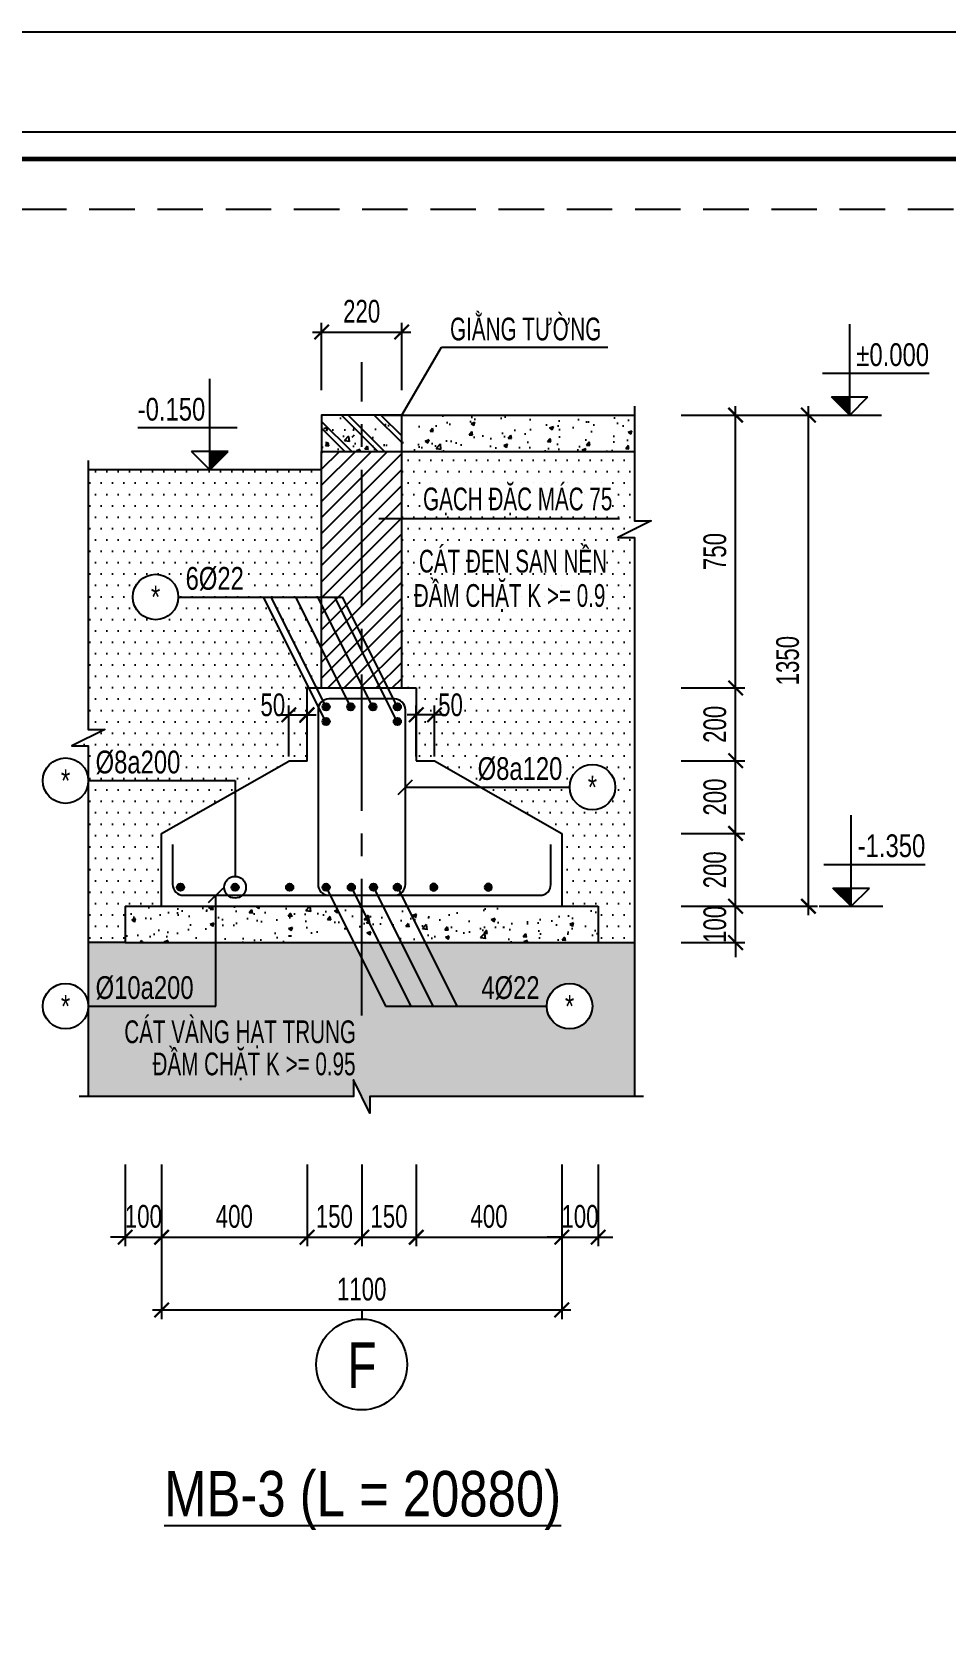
# Model space of a CAD drawing. Header units: millimetres. Extents: x 0 to 2110312, y -101172 to 3.
# Drawn here: x 1990463 to 1992976, y -31333 to -26940 of the extents above; entities that cross this region are included whole.
import ezdxf
from ezdxf.enums import TextEntityAlignment as Align

# ---------------------------------------------------------------- set-up
doc = ezdxf.new("R2010")
doc.units = ezdxf.units.MM
doc.header["$LTSCALE"] = 1000
doc.header["$MEASUREMENT"] = 0
doc.header["$PDMODE"] = 3
doc.linetypes.add('CENTER2', pattern=[1.125, 0.75, -0.125, 0.125, -0.125])
doc.linetypes.add('HIDDEN', pattern=[0.375, 0.25, -0.125])
doc.layers.get('0').update_dxf_attribs({"linetype": 'CONTINUOUS'})
doc.layers.get('Defpoints').update_dxf_attribs({"linetype": 'CONTINUOUS'})
for name, color, linetype in [('CDC-KHUNGTEN', 7, 'CONTINUOUS'), ('CDC.01.AXIS', 160, 'CENTER2'), ('CDC.02.DIM', 1, 'CONTINUOUS'), ('CDC.03.BORDER', 3, 'CONTINUOUS'), ('CDC.04.HIDDEN', 8, 'HIDDEN'), ('CDC.05.STEEL', 4, 'CONTINUOUS'), ('CDC.06.TEXT', 2, 'CONTINUOUS'), ('CDC.10.HATCH', 163, 'CONTINUOUS'), ('CDC.11.NOTE', 1, 'CONTINUOUS'), ('CDC.14.STEELNUM', 9, 'CONTINUOUS'), ('KCS_CHI', 1, 'CONTINUOUS'), ('KCS_STEEL', 4, 'CONTINUOUS')]:
    doc.layers.add(name, color=color, linetype=linetype)
doc.layers.add('Hatch1', color=250, linetype='CONTINUOUS', lineweight=5)
doc.styles.add('KCS_BIGTEXT', font='arial.ttf', dxfattribs={"width": 0.75, "height": 125})
doc.styles.add('KCS_SMTEXT', font='arial.ttf', dxfattribs={"width": 0.7})
doc.dimstyles.new('KCS_DIM25', dxfattribs={"dimtxt": 62.5, "dimasz": 40, "dimexe": 25, "dimexo": 0, "dimgap": 25, "dimtad": 1, "dimdec": 0, "dimzin": 13, "dimdsep": 46, "dimtxsty": 'KCS_SMTEXT', "dimblk": 'ARCHTICK', "dimcen": 0, "dimdle": 25, "dimclrd": 1, "dimclre": 1, "dimclrt": 2, "dimadec": 0, "dimazin": 0, "dimtfac": 1, "dimtdec": 0, "dimtix": 1, "dimtmove": 2, "dimatfit": 3, "dimfxl": 1, "dimtolj": 1, "dimtzin": 13, "dimarcsym": 0})

# ---------------------------------------------------------------- blocks, each defined once
blk = doc.blocks.new('_ARCHTICK')
at = {"color": 0, "linetype": 'ByBlock', "const_width": 0.15}
blk.add_lwpolyline([(-0.5, -0.5), (0.5, 0.5)], dxfattribs=at)
blk = doc.blocks.new('*D239')
at = {"layer": 'CDC.02.DIM', "color": 1, "lineweight": -2, "transparency": 16777216}
for p, q in [((1990719.4, -30052.9), (1990719.4, -30277.9)), ((1990819.4, -30052.9), (1990819.4, -30277.9)), ((1990719.4, -30252.9), (1990679.4, -30252.9)), ((1990719.4, -30252.9), (1990819.4, -30252.9)), ((1990819.4, -30252.9), (1990859.4, -30252.9))]:
    blk.add_line(p, q, dxfattribs=at)
at = {"layer": 'Defpoints', "color": 0, "transparency": 16777216}
for p in [(1990719.4, -30052.9), (1990819.4, -30052.9), (1990819.4, -30252.9)]:
    blk.add_point(p, dxfattribs=at)
at = {"layer": 'CDC.02.DIM', "color": 1, "lineweight": -2, "transparency": 16777216, "xscale": 40, "yscale": 40, "zscale": 40}
blk.add_blockref('_ARCHTICK', (1990719.4, -30252.9), dxfattribs=at)
at = {"layer": 'CDC.02.DIM', "color": 1, "lineweight": -2, "transparency": 16777216, "xscale": 40, "yscale": 40, "zscale": 40, "rotation": 180}
blk.add_blockref('_ARCHTICK', (1990819.4, -30252.9), dxfattribs=at)
at = {"layer": 'CDC.02.DIM', "color": 2, "transparency": 16777216, "insert": (1990769.4, -30196), "char_height": 62.5, "attachment_point": 5, "style": 'KCS_SMTEXT'}
blk.add_mtext('\\A1;100', dxfattribs=at)
blk = doc.blocks.new('*D240')
at = {"layer": 'CDC.02.DIM', "color": 1, "lineweight": -2, "transparency": 16777216}
for p, q in [((1990819.4, -30052.9), (1990819.4, -30277.9)), ((1991219.2, -30052.9), (1991219.2, -30277.9)), ((1990794.4, -30252.9), (1991244.2, -30252.9))]:
    blk.add_line(p, q, dxfattribs=at)
at = {"layer": 'Defpoints', "color": 0, "transparency": 16777216}
for p in [(1990819.4, -30052.9), (1991219.2, -30052.9), (1991219.2, -30252.9)]:
    blk.add_point(p, dxfattribs=at)
at = {"layer": 'CDC.02.DIM', "color": 1, "lineweight": -2, "transparency": 16777216, "xscale": 40, "yscale": 40, "zscale": 40, "rotation": 180}
blk.add_blockref('_ARCHTICK', (1990819.4, -30252.9), dxfattribs=at)
at = {"layer": 'CDC.02.DIM', "color": 1, "lineweight": -2, "transparency": 16777216, "xscale": 40, "yscale": 40, "zscale": 40}
blk.add_blockref('_ARCHTICK', (1991219.2, -30252.9), dxfattribs=at)
at = {"layer": 'CDC.02.DIM', "color": 2, "transparency": 16777216, "insert": (1991019.3, -30196), "char_height": 62.5, "attachment_point": 5, "style": 'KCS_SMTEXT'}
blk.add_mtext('\\A1;400', dxfattribs=at)
blk = doc.blocks.new('*D241')
at = {"layer": 'CDC.02.DIM', "color": 1, "lineweight": -2, "transparency": 16777216}
for p, q in [((1991369.4, -30052.9), (1991369.4, -30277.9)), ((1991519.4, -30052.9), (1991519.4, -30277.9)), ((1991344.4, -30252.9), (1991544.4, -30252.9))]:
    blk.add_line(p, q, dxfattribs=at)
at = {"layer": 'Defpoints', "color": 0, "transparency": 16777216}
for p in [(1991369.4, -30052.9), (1991519.4, -30052.9), (1991519.4, -30252.9)]:
    blk.add_point(p, dxfattribs=at)
at = {"layer": 'CDC.02.DIM', "color": 1, "lineweight": -2, "transparency": 16777216, "xscale": 40, "yscale": 40, "zscale": 40, "rotation": 180}
blk.add_blockref('_ARCHTICK', (1991369.4, -30252.9), dxfattribs=at)
at = {"layer": 'CDC.02.DIM', "color": 1, "lineweight": -2, "transparency": 16777216, "xscale": 40, "yscale": 40, "zscale": 40}
blk.add_blockref('_ARCHTICK', (1991519.4, -30252.9), dxfattribs=at)
at = {"layer": 'CDC.02.DIM', "color": 2, "transparency": 16777216, "insert": (1991444.4, -30196), "char_height": 62.5, "attachment_point": 5, "style": 'KCS_SMTEXT'}
blk.add_mtext('\\A1;150', dxfattribs=at)
blk = doc.blocks.new('*D242')
at = {"layer": 'CDC.02.DIM', "color": 1, "lineweight": -2, "transparency": 16777216}
for p, q in [((1991519.4, -30052.9), (1991519.4, -30277.9)), ((1991919.4, -30052.9), (1991919.4, -30277.9)), ((1991494.4, -30252.9), (1991944.4, -30252.9))]:
    blk.add_line(p, q, dxfattribs=at)
at = {"layer": 'Defpoints', "color": 0, "transparency": 16777216}
for p in [(1991519.4, -30052.9), (1991919.4, -30052.9), (1991919.4, -30252.9)]:
    blk.add_point(p, dxfattribs=at)
at = {"layer": 'CDC.02.DIM', "color": 1, "lineweight": -2, "transparency": 16777216, "xscale": 40, "yscale": 40, "zscale": 40, "rotation": 180}
blk.add_blockref('_ARCHTICK', (1991519.4, -30252.9), dxfattribs=at)
at = {"layer": 'CDC.02.DIM', "color": 1, "lineweight": -2, "transparency": 16777216, "xscale": 40, "yscale": 40, "zscale": 40}
blk.add_blockref('_ARCHTICK', (1991919.4, -30252.9), dxfattribs=at)
at = {"layer": 'CDC.02.DIM', "color": 2, "transparency": 16777216, "insert": (1991719.4, -30196), "char_height": 62.5, "attachment_point": 5, "style": 'KCS_SMTEXT'}
blk.add_mtext('\\A1;400', dxfattribs=at)
blk = doc.blocks.new('*D243')
at = {"layer": 'CDC.02.DIM', "color": 1, "lineweight": -2, "transparency": 16777216}
for p, q in [((1991919.4, -30052.9), (1991919.4, -30277.9)), ((1992019.4, -30052.9), (1992019.4, -30277.9)), ((1991919.4, -30252.9), (1991879.4, -30252.9)), ((1991919.4, -30252.9), (1992019.4, -30252.9)), ((1992019.4, -30252.9), (1992059.4, -30252.9))]:
    blk.add_line(p, q, dxfattribs=at)
at = {"layer": 'Defpoints', "color": 0, "transparency": 16777216}
for p in [(1991919.4, -30052.9), (1992019.4, -30052.9), (1992019.4, -30252.9)]:
    blk.add_point(p, dxfattribs=at)
at = {"layer": 'CDC.02.DIM', "color": 1, "lineweight": -2, "transparency": 16777216, "xscale": 40, "yscale": 40, "zscale": 40}
blk.add_blockref('_ARCHTICK', (1991919.4, -30252.9), dxfattribs=at)
at = {"layer": 'CDC.02.DIM', "color": 1, "lineweight": -2, "transparency": 16777216, "xscale": 40, "yscale": 40, "zscale": 40, "rotation": 180}
blk.add_blockref('_ARCHTICK', (1992019.4, -30252.9), dxfattribs=at)
at = {"layer": 'CDC.02.DIM', "color": 2, "transparency": 16777216, "insert": (1991969.4, -30196), "char_height": 62.5, "attachment_point": 5, "style": 'KCS_SMTEXT'}
blk.add_mtext('\\A1;100', dxfattribs=at)
blk = doc.blocks.new('*D244')
at = {"layer": 'CDC.02.DIM', "color": 1, "lineweight": -2, "transparency": 16777216}
for p, q in [((1990819.4, -30052.9), (1990819.4, -30477.9)), ((1991919.4, -30052.9), (1991919.4, -30477.9)), ((1990794.4, -30452.9), (1991944.4, -30452.9))]:
    blk.add_line(p, q, dxfattribs=at)
at = {"layer": 'Defpoints', "color": 0, "transparency": 16777216}
for p in [(1990819.4, -30052.9), (1991919.4, -30052.9), (1991919.4, -30452.9)]:
    blk.add_point(p, dxfattribs=at)
at = {"layer": 'CDC.02.DIM', "color": 1, "lineweight": -2, "transparency": 16777216, "xscale": 40, "yscale": 40, "zscale": 40, "rotation": 180}
blk.add_blockref('_ARCHTICK', (1990819.4, -30452.9), dxfattribs=at)
at = {"layer": 'CDC.02.DIM', "color": 1, "lineweight": -2, "transparency": 16777216, "xscale": 40, "yscale": 40, "zscale": 40}
blk.add_blockref('_ARCHTICK', (1991919.4, -30452.9), dxfattribs=at)
at = {"layer": 'CDC.02.DIM', "color": 2, "transparency": 16777216, "insert": (1991369.4, -30396), "char_height": 62.5, "attachment_point": 5, "style": 'KCS_SMTEXT'}
blk.add_mtext('\\A1;1100', dxfattribs=at)
blk = doc.blocks.new('*D245')
at = {"layer": 'CDC.02.DIM', "color": 1, "lineweight": -2, "transparency": 16777216}
for p, q in [((1992397.3, -29342.9), (1992397.3, -29302.9)), ((1992247.3, -29342.9), (1992422.3, -29342.9)), ((1992397.3, -29442.9), (1992397.3, -29342.9)), ((1992247.3, -29442.9), (1992422.3, -29442.9)), ((1992397.3, -29442.9), (1992397.3, -29482.9))]:
    blk.add_line(p, q, dxfattribs=at)
at = {"layer": 'Defpoints', "color": 0, "transparency": 16777216}
for p in [(1992247.3, -29342.9), (1992397.3, -29342.9), (1992247.3, -29442.9)]:
    blk.add_point(p, dxfattribs=at)
at = {"layer": 'CDC.02.DIM', "color": 1, "lineweight": -2, "transparency": 16777216, "xscale": 40, "yscale": 40, "zscale": 40}
for p, rotation in [((1992397.3, -29342.9), 270), ((1992397.3, -29442.9), 90)]:
    blk.add_blockref('_ARCHTICK', p, dxfattribs=dict(at, rotation=rotation))
at = {"layer": 'CDC.02.DIM', "color": 2, "transparency": 16777216, "insert": (1992340.4, -29392.9), "char_height": 62.5, "attachment_point": 5, "rotation": 90, "style": 'KCS_SMTEXT'}
blk.add_mtext('\\A1;100', dxfattribs=at)
blk = doc.blocks.new('*D246')
at = {"layer": 'CDC.02.DIM', "color": 1, "lineweight": -2, "transparency": 16777216}
for p, q in [((1992397.3, -29367.9), (1992397.3, -29117.9)), ((1992247.3, -29142.9), (1992422.3, -29142.9)), ((1992247.3, -29342.9), (1992422.3, -29342.9))]:
    blk.add_line(p, q, dxfattribs=at)
at = {"layer": 'Defpoints', "color": 0, "transparency": 16777216}
for p in [(1992247.3, -29142.9), (1992397.3, -29142.9), (1992247.3, -29342.9)]:
    blk.add_point(p, dxfattribs=at)
at = {"layer": 'CDC.02.DIM', "color": 1, "lineweight": -2, "transparency": 16777216, "xscale": 40, "yscale": 40, "zscale": 40}
for p, rotation in [((1992397.3, -29142.9), 90), ((1992397.3, -29342.9), 270)]:
    blk.add_blockref('_ARCHTICK', p, dxfattribs=dict(at, rotation=rotation))
at = {"layer": 'CDC.02.DIM', "color": 2, "transparency": 16777216, "insert": (1992340.4, -29242.9), "char_height": 62.5, "attachment_point": 5, "rotation": 90, "style": 'KCS_SMTEXT'}
blk.add_mtext('\\A1;200', dxfattribs=at)
blk = doc.blocks.new('*D247')
at = {"layer": 'CDC.02.DIM', "color": 1, "lineweight": -2, "transparency": 16777216}
for p, q in [((1992247.3, -28942.9), (1992422.3, -28942.9)), ((1992397.3, -29167.9), (1992397.3, -28917.9)), ((1992247.3, -29142.9), (1992422.3, -29142.9))]:
    blk.add_line(p, q, dxfattribs=at)
at = {"layer": 'Defpoints', "color": 0, "transparency": 16777216}
for p in [(1992247.3, -28942.9), (1992397.3, -28942.9), (1992247.3, -29142.9)]:
    blk.add_point(p, dxfattribs=at)
at = {"layer": 'CDC.02.DIM', "color": 1, "lineweight": -2, "transparency": 16777216, "xscale": 40, "yscale": 40, "zscale": 40}
for p, rotation in [((1992397.3, -28942.9), 90), ((1992397.3, -29142.9), 270)]:
    blk.add_blockref('_ARCHTICK', p, dxfattribs=dict(at, rotation=rotation))
at = {"layer": 'CDC.02.DIM', "color": 2, "transparency": 16777216, "insert": (1992340.4, -29042.9), "char_height": 62.5, "attachment_point": 5, "rotation": 90, "style": 'KCS_SMTEXT'}
blk.add_mtext('\\A1;200', dxfattribs=at)
blk = doc.blocks.new('*D248')
at = {"layer": 'CDC.02.DIM', "color": 1, "lineweight": -2, "transparency": 16777216}
for p, q in [((1992397.3, -28967.9), (1992397.3, -28717.9)), ((1992247.3, -28742.9), (1992422.3, -28742.9)), ((1992247.3, -28942.9), (1992422.3, -28942.9))]:
    blk.add_line(p, q, dxfattribs=at)
at = {"layer": 'Defpoints', "color": 0, "transparency": 16777216}
for p in [(1992247.3, -28742.9), (1992397.3, -28742.9), (1992247.3, -28942.9)]:
    blk.add_point(p, dxfattribs=at)
at = {"layer": 'CDC.02.DIM', "color": 1, "lineweight": -2, "transparency": 16777216, "xscale": 40, "yscale": 40, "zscale": 40}
for p, rotation in [((1992397.3, -28742.9), 90), ((1992397.3, -28942.9), 270)]:
    blk.add_blockref('_ARCHTICK', p, dxfattribs=dict(at, rotation=rotation))
at = {"layer": 'CDC.02.DIM', "color": 2, "transparency": 16777216, "insert": (1992340.4, -28842.9), "char_height": 62.5, "attachment_point": 5, "rotation": 90, "style": 'KCS_SMTEXT'}
blk.add_mtext('\\A1;200', dxfattribs=at)
blk = doc.blocks.new('*D249')
at = {"layer": 'CDC.02.DIM', "color": 1, "lineweight": -2, "transparency": 16777216}
for p, q in [((1992597.3, -29367.9), (1992597.3, -27967.9)), ((1992247.3, -27992.9), (1992622.3, -27992.9)), ((1992247.3, -29342.9), (1992622.3, -29342.9))]:
    blk.add_line(p, q, dxfattribs=at)
at = {"layer": 'Defpoints', "color": 0, "transparency": 16777216}
for p in [(1992247.3, -27992.9), (1992597.3, -27992.9), (1992247.3, -29342.9)]:
    blk.add_point(p, dxfattribs=at)
at = {"layer": 'CDC.02.DIM', "color": 1, "lineweight": -2, "transparency": 16777216, "xscale": 40, "yscale": 40, "zscale": 40}
for p, rotation in [((1992597.3, -27992.9), 90), ((1992597.3, -29342.9), 270)]:
    blk.add_blockref('_ARCHTICK', p, dxfattribs=dict(at, rotation=rotation))
at = {"layer": 'CDC.02.DIM', "color": 2, "transparency": 16777216, "insert": (1992540.4, -28667.9), "char_height": 62.5, "attachment_point": 5, "rotation": 90, "style": 'KCS_SMTEXT'}
blk.add_mtext('\\A1;1350', dxfattribs=at)
blk = doc.blocks.new('COS_CD')
at = {"layer": 'CDC.10.HATCH'}
blk.add_hatch(color=256, dxfattribs=at).paths.add_polyline_path([(37.5, 50), (87.5, 0), (87.5, 50)])
at = {"layer": 'CDC.02.DIM'}
for p, q in [((37.5, 50), (137.5, 50)), ((87.5, 0), (37.5, 50)), ((87.5, 0), (87.5, 50)), ((87.5, 0), (137.5, 50)), ((0, 0), (175, 0))]:
    blk.add_line(p, q, dxfattribs=at)
blk = doc.blocks.new('KCS_SNODE')
at = {"layer": 'CDC.05.STEEL'}
blk.add_hatch(color=6, dxfattribs=at).paths.add_polyline_path([(10, 0, 1), (-10, 0, 1)])
at = {"layer": 'CDC.05.STEEL', "color": 6}
blk.add_circle((0, 0), 10, dxfattribs=at)
blk = doc.blocks.new('*D250')
at = {"layer": 'CDC.02.DIM', "color": 1, "lineweight": -2, "transparency": 16777216}
for p, q in [((1991144.2, -28816.6), (1991244.2, -28816.6)), ((1991169.2, -28931.6), (1991169.2, -28791.6)), ((1991219.2, -28931.6), (1991219.2, -28791.6))]:
    blk.add_line(p, q, dxfattribs=at)
at = {"layer": 'Defpoints', "color": 0, "transparency": 16777216}
for p in [(1991219.2, -28816.6), (1991169.2, -28931.6), (1991219.2, -28931.6)]:
    blk.add_point(p, dxfattribs=at)
at = {"layer": 'CDC.02.DIM', "color": 1, "lineweight": -2, "transparency": 16777216, "xscale": 40, "yscale": 40, "zscale": 40, "rotation": 180}
blk.add_blockref('_ARCHTICK', (1991169.2, -28816.6), dxfattribs=at)
at = {"layer": 'CDC.02.DIM', "color": 1, "lineweight": -2, "transparency": 16777216, "xscale": 40, "yscale": 40, "zscale": 40}
blk.add_blockref('_ARCHTICK', (1991219.2, -28816.6), dxfattribs=at)
at = {"layer": 'CDC.02.DIM', "color": 2, "transparency": 16777216, "insert": (1991125.1, -28789.7), "char_height": 62.5, "attachment_point": 5, "style": 'KCS_SMTEXT'}
blk.add_mtext('\\A1;50', dxfattribs=at)
blk = doc.blocks.new('*D251')
at = {"layer": 'CDC.02.DIM', "color": 1, "lineweight": -2, "transparency": 16777216}
for p, q in [((1992397.3, -28767.9), (1992397.3, -27967.9)), ((1992247.3, -27992.9), (1992422.3, -27992.9)), ((1992247.3, -28742.9), (1992422.3, -28742.9))]:
    blk.add_line(p, q, dxfattribs=at)
at = {"layer": 'Defpoints', "color": 0, "transparency": 16777216}
for p in [(1992247.3, -27992.9), (1992397.3, -27992.9), (1992247.3, -28742.9)]:
    blk.add_point(p, dxfattribs=at)
at = {"layer": 'CDC.02.DIM', "color": 1, "lineweight": -2, "transparency": 16777216, "xscale": 40, "yscale": 40, "zscale": 40}
for p, rotation in [((1992397.3, -27992.9), 90), ((1992397.3, -28742.9), 270)]:
    blk.add_blockref('_ARCHTICK', p, dxfattribs=dict(at, rotation=rotation))
at = {"layer": 'CDC.02.DIM', "color": 2, "transparency": 16777216, "insert": (1992340.4, -28367.9), "char_height": 62.5, "attachment_point": 5, "rotation": 90, "style": 'KCS_SMTEXT'}
blk.add_mtext('\\A1;750', dxfattribs=at)
blk = doc.blocks.new('*D252')
at = {"layer": 'CDC.02.DIM', "color": 1, "lineweight": -2, "transparency": 16777216}
for p, q in [((1991234.4, -27764.6), (1991504.4, -27764.6)), ((1991259.4, -27924.2), (1991259.4, -27739.6)), ((1991479.4, -27924.2), (1991479.4, -27739.6))]:
    blk.add_line(p, q, dxfattribs=at)
at = {"layer": 'Defpoints', "color": 0, "transparency": 16777216}
for p in [(1991479.4, -27764.6), (1991259.4, -27924.2), (1991479.4, -27924.2)]:
    blk.add_point(p, dxfattribs=at)
at = {"layer": 'CDC.02.DIM', "color": 1, "lineweight": -2, "transparency": 16777216, "xscale": 40, "yscale": 40, "zscale": 40, "rotation": 180}
blk.add_blockref('_ARCHTICK', (1991259.4, -27764.6), dxfattribs=at)
at = {"layer": 'CDC.02.DIM', "color": 1, "lineweight": -2, "transparency": 16777216, "xscale": 40, "yscale": 40, "zscale": 40}
blk.add_blockref('_ARCHTICK', (1991479.4, -27764.6), dxfattribs=at)
at = {"layer": 'CDC.02.DIM', "color": 2, "transparency": 16777216, "insert": (1991369.4, -27707.7), "char_height": 62.5, "attachment_point": 5, "style": 'KCS_SMTEXT'}
blk.add_mtext('\\A1;220', dxfattribs=at)
blk = doc.blocks.new('*D253')
at = {"layer": 'CDC.02.DIM', "color": 1, "lineweight": -2, "transparency": 16777216}
for p, q in [((1991219.2, -30052.9), (1991219.2, -30277.9)), ((1991369.4, -30052.9), (1991369.4, -30277.9)), ((1991194.2, -30252.9), (1991394.4, -30252.9))]:
    blk.add_line(p, q, dxfattribs=at)
at = {"layer": 'Defpoints', "color": 0, "transparency": 16777216}
for p in [(1991219.2, -30052.9), (1991369.4, -30052.9), (1991369.4, -30252.9)]:
    blk.add_point(p, dxfattribs=at)
at = {"layer": 'CDC.02.DIM', "color": 1, "lineweight": -2, "transparency": 16777216, "xscale": 40, "yscale": 40, "zscale": 40, "rotation": 180}
blk.add_blockref('_ARCHTICK', (1991219.2, -30252.9), dxfattribs=at)
at = {"layer": 'CDC.02.DIM', "color": 1, "lineweight": -2, "transparency": 16777216, "xscale": 40, "yscale": 40, "zscale": 40}
blk.add_blockref('_ARCHTICK', (1991369.4, -30252.9), dxfattribs=at)
at = {"layer": 'CDC.02.DIM', "color": 2, "transparency": 16777216, "insert": (1991294.3, -30196), "char_height": 62.5, "attachment_point": 5, "style": 'KCS_SMTEXT'}
blk.add_mtext('\\A1;150', dxfattribs=at)
blk = doc.blocks.new('*D254')
at = {"layer": 'CDC.02.DIM', "color": 1, "lineweight": -2, "transparency": 16777216}
for p, q in [((1991594.5, -28816.6), (1991494.5, -28816.6)), ((1991519.5, -28931.6), (1991519.5, -28791.6)), ((1991569.5, -28931.6), (1991569.5, -28791.6))]:
    blk.add_line(p, q, dxfattribs=at)
at = {"layer": 'Defpoints', "color": 0, "transparency": 16777216}
for p in [(1991519.5, -28816.6), (1991519.5, -28931.6), (1991569.5, -28931.6)]:
    blk.add_point(p, dxfattribs=at)
at = {"layer": 'CDC.02.DIM', "color": 1, "lineweight": -2, "transparency": 16777216, "xscale": 40, "yscale": 40, "zscale": 40, "rotation": 180}
blk.add_blockref('_ARCHTICK', (1991519.5, -28816.6), dxfattribs=at)
at = {"layer": 'CDC.02.DIM', "color": 1, "lineweight": -2, "transparency": 16777216, "xscale": 40, "yscale": 40, "zscale": 40}
blk.add_blockref('_ARCHTICK', (1991569.5, -28816.6), dxfattribs=at)
at = {"layer": 'CDC.02.DIM', "color": 2, "transparency": 16777216, "insert": (1991613.6, -28789.7), "char_height": 62.5, "attachment_point": 5, "style": 'KCS_SMTEXT'}
blk.add_mtext('\\A1;50', dxfattribs=at)
blk = doc.blocks.new('Khung tên chuẩn')
at = {"layer": 'CDC-KHUNGTEN', "color": 8}
blk.add_lwpolyline([(30850, -246609), (38754, -246609), (38754, -189409), (-41246, -189409), (-41246, -246609), (30850, -246609)], dxfattribs=at)
at = {"layer": 'CDC-KHUNGTEN', "color": 255, "lineweight": 60}
blk.add_lwpolyline([(30654, -246309), (30654, -189709), (-40946, -189709), (-40946, -246309), (30654, -246309)], close=True, dxfattribs=at)
at = {"layer": 'Defpoints', "color": 1, "ltscale": 0.2}
blk.add_lwpolyline([(-44246, -247709), (-44246, -188309), (39854, -188309), (39854, -247709), (-44246, -247709)], close=True, dxfattribs=at)

msp = doc.modelspace()

# ---------------------------------------------------------------- hatches: boundary and pattern name
at = {"layer": 'CDC.10.HATCH'}
h = msp.add_hatch(dxfattribs=at)
h.set_pattern_fill('CHAU-02', color=256, scale=15, style=0, pattern_type=2)
h.set_pattern_definition([(50, (-16402.84, -21381.65), (107.5890274, -9.4128202), [11.25, -123.75]), (355, (-16402.84, -21381.65), (-20.8127, 112.82882), [9, -99]), (100.4514, (-16393.87, -21382.44), (86.776407, 103.4159313), [9.5610285, -105.171317]), (46.1842, (-16402.84, -21351.65), (160.086157, -24.827852), [16.875, -185.625]), (96.6356, (-16389.5, -21353.72), (140.199406, 146.117681), [14.341543, -157.75695]), (351.1842, (-16402.84, -21351.65), (140.199292, 146.11779), [13.5, -148.5]), (21, (-16387.84, -21359.15), (89.536058, -60.3928336), [11.25, -123.75]), (226, (-16387.84, -21359.15), (100.7823184, -54.8309714), [9, -99]), (71.4514, (-16380.38, -21364.19), (126.0333943, 48.3795745), [9.5610285, -105.171317]), (67.5, (-16402.838, -21381.654), (-23.3874275, 44.1561693), [0, -97.8, 0, -100.5, 0, -99.375]), (4.5, (-16402.84, -21381.654), (42.5026386, 57.0154783), [0, -57.3, 0, -95.55, 0, -37.875]), (327.5, (-16436.288, -21381.654), (80.0733654, -3.3832308), [0, -37.5, 0, -117, 0, -155.25]), (317.5, (-16451.29, -21381.654), (87.4779254, 15.0157473), [0, -48.75, 0, -77.7, 0, -110.25]), (315, (-16402.84, -21381.654), (45.0780573, 45.0780573), []), (315, (-16402.84, -21363.28), (45.0780573, 45.0780573), [])])
h.paths.add_polyline_path([(1991479.4, -28092.9), (1991479.4, -27992.9), (1991429.4, -27992.9), (1991259.4, -27992.9), (1991259.4, -28092.9)])
h = msp.add_hatch(dxfattribs=at)
h.set_pattern_fill('AR-CONC', color=256, scale=15, style=0)
h.set_pattern_definition([(50, (1793674.61, 39339.56), (107.589027, -9.41282), [11.25, -123.75]), (355, (1793674.61, 39339.56), (-20.8127, 112.82882), [9, -99]), (100.4514, (1793683.58, 39338.78), (86.776407, 103.41593), [9.56103, -105.171317]), (46.1842, (1793674.61, 39369.56), (160.08616, -24.82785), [16.875, -185.625]), (96.6356, (1793687.95, 39367.5), (140.19941, 146.11768), [14.34154, -157.75695]), (351.1842, (1793674.61, 39369.56), (140.19929, 146.11779), [13.5, -148.5]), (21, (1793689.61, 39362.06), (89.536058, -60.392834), [11.25, -123.75]), (326, (1793689.61, 39362.06), (36.4973, 108.772507), [9, -99]), (71.4514, (1793697.07, 39357.03), (126.033394, 48.379575), [9.56103, -105.171317]), (37.5, (1793674.61, 39339.564), (1.823978, 49.934078), [0, -97.8, 0, -100.5, 0, -99.375]), (7.5, (1793674.61, 39339.564), (39.46043, 59.161757), [0, -57.3, 0, -95.55, 0, -37.875]), (327.5, (1793641.16, 39339.564), (80.0733654, -3.383231), [0, -37.5, 0, -117, 0, -155.25]), (317.5, (1793626.16, 39339.564), (87.477925, 15.015747), [0, -48.75, 0, -77.7, 0, -110.25])])
h.paths.add_polyline_path([(1991479.4, -27992.9), (1991479.4, -28092.9), (1992119.4, -28092.9), (1992119.4, -27992.9)])
h = msp.add_hatch(dxfattribs=at)
h.set_pattern_fill('DOTS', color=256, scale=500, style=0)
h.set_pattern_definition([(0, (-1596.618, -1617), (15.625, 31.25), [0, -31.25])])
h.paths.add_polyline_path([(1991099.6, -28492.9), (1990865.4, -28492.9, -1), (1990740.4, -28492.9, -1), (1990865.4, -28492.9), (1991259.4, -28492.9), (1991259.4, -28142.9), (1990618, -28142.9), (1990618, -28856.8), (1990663.6, -28856.8), (1990572.4, -28902.4), (1990618, -28902.4), (1990618, -28997.8), (1991021.4, -28997.8), (1991021.4, -29028.3), (1991169.2, -28944.5), (1991219.2, -28944.5), (1991219.2, -28742.9), (1991224.6, -28742.9)])
h.paths.add_polyline_path([(1991021.4, -29028.3), (1991021.4, -28997.8), (1990618, -28997.8), (1990618, -29442.9), (1990719.4, -29442.9), (1990719.4, -29342.9), (1990819.4, -29342.9), (1990819.4, -29142.9)])
h.paths.add_polyline_path([(1992119.4, -28329), (1992073.7, -28329), (1992165, -28283.3), (1992119.4, -28283.3), (1992119.4, -28092.9), (1991479.4, -28092.9), (1991479.4, -28742.9), (1991519.4, -28742.9), (1991519.4, -28943.5), (1991569.4, -28943.5), (1991696.2, -29015.7), (1991941.1, -29015.7, -1), (1992066.1, -29015.7, -1), (1991941.1, -29015.7), (1991696.2, -29015.7), (1991919.4, -29142.9), (1991919.4, -29342.9), (1992019.4, -29342.9), (1992019.4, -29442.9), (1992119.4, -29442.9)])
h.paths.add_polyline_path([(1991120.4, -28492.9), (1991099.6, -28492.9), (1991224.6, -28742.9), (1991245.4, -28742.9)], flags=16)
h.paths.add_polyline_path([(1991188.2, -28492.9), (1991120.4, -28492.9), (1991245.4, -28742.9), (1991259.4, -28742.9), (1991259.4, -28635.3)])
h.paths.add_polyline_path([(1991259.4, -28512.9), (1991249.3, -28492.9), (1991188.2, -28492.9), (1991259.4, -28635.3)], flags=17)
h.paths.add_polyline_path([(1991078.2, -28742.1), (1991172, -28742.1), (1991172, -28837.2), (1991078.2, -28837.2)], flags=24)
h.paths.add_polyline_path([(1990868.5, -28492.2), (1991062.4, -28492.2), (1991062.4, -28391.2), (1990868.5, -28391.2)], flags=24)
h.paths.add_polyline_path([(1990621.2, -28997.1), (1990887.9, -28997.1), (1990887.9, -28896.2), (1990621.2, -28896.2)], flags=24)
h.paths.add_polyline_path([(1991566.8, -28742.1), (1991660.5, -28742.1), (1991660.5, -28837.2), (1991566.8, -28837.2)], flags=24)
h.paths.add_polyline_path([(1991483.4, -28291.4), (1992081.4, -28291.4), (1992081.4, -28153.3), (1991483.4, -28153.3)], flags=24)
h.paths.add_polyline_path([(1991489.5, -28556.8), (1992062.3, -28556.8), (1992062.3, -28418.7), (1991489.5, -28418.7)], flags=24)
h.paths.add_polyline_path([(1991506.9, -28446.5), (1992063.7, -28446.5), (1992063.7, -28327.5), (1991506.9, -28327.5)], flags=24)
h.paths.add_polyline_path([(1991671.2, -29015.1), (1991937.9, -29015.1), (1991937.9, -28914.1), (1991671.2, -28914.1)], flags=25)
h = msp.add_hatch(dxfattribs=at)
h.set_pattern_fill('ANSI31', color=256, scale=250, style=0)
h.set_pattern_definition([(45, (-11224.665, -21381.654), (-22.0970869, 22.0970869), [])])
h.paths.add_polyline_path([(1991369.4, -28742.9), (1991479.4, -28742.9), (1991479.4, -28092.9), (1991369.4, -28092.9)])
h.paths.add_polyline_path([(1991259.4, -28742.9), (1991369.4, -28742.9), (1991369.4, -28092.9), (1991259.4, -28092.9)])
h = msp.add_hatch(dxfattribs=at)
h.set_pattern_fill('AR-CONC', color=256, scale=15, style=0)
h.set_pattern_definition([(50, (-12125.29, -21171.38), (107.5890274, -9.4128202), [11.25, -123.75]), (355, (-12125.29, -21171.38), (-20.8127, 112.82882), [9, -99]), (100.4514, (-12116.33, -21172.17), (86.776407, 103.4159313), [9.5610285, -105.171317]), (46.1842, (-12125.29, -21141.38), (160.086157, -24.827852), [16.875, -185.625]), (96.6356, (-12111.95, -21143.45), (140.199406, 146.117681), [14.341543, -157.75695]), (351.1842, (-12125.3, -21141.38), (140.199292, 146.11779), [13.5, -148.5]), (21, (-12110.29, -21148.88), (89.536058, -60.3928336), [11.25, -123.75]), (326, (-12110.29, -21148.88), (36.4973, 108.772507), [9, -99]), (71.4514, (-12102.83, -21153.91), (126.0333943, 48.3795745), [9.5610285, -105.171317]), (37.5, (-12125.292, -21171.38), (1.8239783, 49.9340781), [0, -97.8, 0, -100.5, 0, -99.375]), (7.5, (-12125.29, -21171.38), (39.4604306, 59.1617568), [0, -57.3, 0, -95.55, 0, -37.875]), (327.5, (-12158.742, -21171.38), (80.0733654, -3.3832308), [0, -37.5, 0, -117, 0, -155.25]), (317.5, (-12173.74, -21171.38), (87.4779254, 15.0157473), [0, -48.75, 0, -77.7, 0, -110.25])])
h.paths.add_polyline_path([(1990968.4, -29342.9), (1990719.4, -29342.9), (1990719.4, -29442.9), (1990968.4, -29442.9)])
h.paths.add_polyline_path([(1991297.4, -29342.9), (1990968.4, -29342.9), (1990968.4, -29442.9), (1991347.4, -29442.9)])
h.paths.add_polyline_path([(1991369.4, -29347.9), (1991366.9, -29342.9), (1991297.4, -29342.9), (1991347.4, -29442.9), (1991369.4, -29442.9)])
h.paths.add_polyline_path([(1991369.4, -29347.9), (1991369.4, -29442.9), (1991416.9, -29442.9)], flags=17)
h.paths.add_polyline_path([(1991427.8, -29342.9), (1991369.4, -29342.9), (1991369.4, -29347.9), (1991416.9, -29442.9), (1991477.8, -29442.9)])
h.paths.add_polyline_path([(1991493.4, -29342.9), (1991427.8, -29342.9), (1991477.8, -29442.9), (1991543.4, -29442.9)])
h.paths.add_polyline_path([(1992019.4, -29342.9), (1991493.4, -29342.9), (1991543.4, -29442.9), (1992019.4, -29442.9)])
h = msp.add_hatch(dxfattribs=at)
h.set_pattern_fill('AR-SAND', color=256, scale=15, style=0)
h.set_pattern_definition([(37.5, (-1596.618, -1617), (-0.94490037, 28.90235654), [0, -22.8, 0, -25.5, 0, -24.375]), (7.5, (-1596.618, -1617), (26.5466506, 42.332191), [0, -12.3, 0, -20.55, 0, -7.875]), (327.5, (-1615.068, -1617), (46.71212793, 0.0848858), [0, -7.5, 0, -27, 0, -35.25]), (317.5, (-1615.068, -1617), (45.0918991, 13.1651335), [0, -3.75, 0, -17.7, 0, -20.25])])
h.paths.add_polyline_path([(1990968.4, -29442.9), (1990719.4, -29442.9), (1990618, -29442.9), (1990618, -29617.9), (1990968.4, -29617.9)], flags=16)
h.paths.add_polyline_path([(1991347.4, -29442.9), (1990968.4, -29442.9), (1990968.4, -29617.9), (1990618, -29617.9), (1990618, -29866.3), (1991346.6, -29866.3), (1991346.6, -29820.7), (1991392.2, -29911.9), (1991392.2, -29866.3), (1992119.4, -29866.3), (1992119.4, -29442.9), (1992019.4, -29442.9), (1991543.4, -29442.9), (1991630.9, -29617.9), (1991878.4, -29617.9, -1), (1992003.4, -29617.9, -1), (1991878.4, -29617.9), (1991434.9, -29617.9)])
h.paths.add_polyline_path([(1991416.9, -29442.9), (1991369.4, -29442.9), (1991369.4, -29486.9), (1991434.9, -29617.9), (1991504.4, -29617.9)], flags=17)
h.paths.add_polyline_path([(1991477.8, -29442.9), (1991416.9, -29442.9), (1991504.4, -29617.9), (1991565.3, -29617.9)], flags=17)
h.paths.add_polyline_path([(1991543.4, -29442.9), (1991477.8, -29442.9), (1991565.3, -29617.9), (1991630.9, -29617.9)], flags=17)
h.paths.add_polyline_path([(1990621.2, -29617.2), (1990924.3, -29617.2), (1990924.3, -29516.2), (1990621.2, -29516.2)], flags=8)
h.paths.add_polyline_path([(1990771.2, -29844.5), (1991375.6, -29844.5), (1991375.6, -29706.4), (1990771.2, -29706.4)], flags=24)
h.paths.add_polyline_path([(1990693.8, -29756.3), (1991376.8, -29756.3), (1991376.8, -29618.1), (1990693.8, -29618.1)], flags=24)
h.paths.add_polyline_path([(1991681.3, -29617.2), (1991875.2, -29617.2), (1991875.2, -29516.2), (1991681.3, -29516.2)], flags=24)

# ---------------------------------------------------------------- linework, layer by layer
at = {"layer": 'CDC.01.AXIS', "ltscale": 0.5}
msp.add_line((1991369.4, -29643), (1991369.4, -27847.6), dxfattribs=at)
at = {"layer": 'CDC.03.BORDER'}
for p, q in [((1991429.4, -27992.9), (1992119.4, -27992.9)), ((1991479.4, -28742.9), (1991479.4, -27992.9)), ((1991259.4, -28742.9), (1991259.4, -28092.9)), ((1991429.4, -28092.9), (1992119.4, -28092.9)), ((1991259.4, -28142.9), (1990618, -28142.9)), ((1991219.2, -28944.5), (1991219.2, -28742.9)), ((1991219.2, -28742.9), (1991519.4, -28742.9)), ((1991259.4, -28742.9), (1991479.4, -28742.9)), ((1991519.4, -28742.9), (1991519.4, -28943.5)), ((1990819.4, -29142.9), (1991169.2, -28944.5)), ((1991219.2, -28944.5), (1991169.2, -28944.5)), ((1991519.4, -28943.5), (1991569.4, -28943.5)), ((1991569.4, -28943.5), (1991919.4, -29142.9)), ((1990819.4, -29342.9), (1990819.4, -29142.9)), ((1991919.4, -29142.9), (1991919.4, -29342.9)), ((1990719.4, -29342.9), (1992019.4, -29342.9)), ((1990719.4, -29342.9), (1990719.4, -29442.9)), ((1992019.4, -29342.9), (1992019.4, -29442.9)), ((1990719.4, -29442.9), (1990617.8, -29442.9)), ((1990719.4, -29442.9), (1992019.4, -29442.9)), ((1992019.4, -29442.9), (1992119.4, -29442.9))]:
    msp.add_line(p, q, dxfattribs=at)
at = {"layer": 'CDC.03.BORDER', "ltscale": 0.01}
msp.add_lwpolyline([(1991259.4, -28092.9), (1991479.4, -28092.9), (1991479.4, -27992.9), (1991259.4, -27992.9)], close=True, dxfattribs=at)
at = {"layer": 'CDC.04.HIDDEN', "ltscale": 0.5}
msp.add_lwpolyline([(1990433.2, -27426.4), (1993022.3, -27426.4), (1993022.3, -31474.7), (1990433.2, -31474.7)], close=True, dxfattribs=at)
at = {"layer": 'CDC.05.STEEL'}
msp.add_lwpolyline([(1991279.4, -29312.9), (1991459.4, -29312.9, 0.414214), (1991489.4, -29282.9), (1991489.4, -28802.9, 0.414214), (1991459.4, -28772.9), (1991279.4, -28772.9, 0.414214), (1991249.4, -28802.9), (1991249.4, -29282.9, 0.414214)], format="xyb", close=True, dxfattribs=at)
msp.add_lwpolyline([(1990849.4, -29172.9), (1990849.4, -29282.9, 0.414214), (1990879.4, -29312.9), (1991859.4, -29312.9, 0.414214), (1991889.4, -29282.9), (1991889.4, -29172.9)], format="xyb", dxfattribs=at)
at = {"layer": 'CDC.11.NOTE'}
for p, q in [((1992710.8, -27992.9), (1992710.8, -27742.9)), ((1991479.4, -27992.9), (1991588.5, -27805.8)), ((1991588.5, -27805.8), (1992045.8, -27805.8)), ((1990952, -28142.9), (1990952, -27892.9)), ((1992635.8, -27877.9), (1992928.9, -27877.9)), ((1991027, -28027.9), (1990753.8, -28027.9)), ((1991416.7, -28276.7), (1992078.3, -28276.7)), ((1990865.4, -28492.9), (1991316.4, -28492.9)), ((1991266.4, -28826.3), (1991099.6, -28492.9)), ((1991271.4, -28794.9), (1991120.4, -28492.9)), ((1991339.2, -28794.9), (1991188.2, -28492.9)), ((1991400.3, -28794.9), (1991249.3, -28492.9)), ((1991462.4, -28826.3), (1991295.6, -28492.9)), ((1991467.4, -28794.9), (1991316.4, -28492.9)), ((1991369.4, -28970.9), (1991369.4, -28717.9)), ((1990618, -28997.8), (1991021.4, -28997.8)), ((1991021.4, -28997.8), (1991021.4, -29260.9)), ((1991489.4, -29015.7), (1991941.1, -29015.7)), ((1992714.8, -29342.9), (1992714.8, -29092.9)), ((1992639.8, -29227.9), (1992918.5, -29227.9)), ((1991271.4, -29290.9), (1991434.9, -29617.9)), ((1991340.9, -29290.9), (1991504.4, -29617.9)), ((1991401.8, -29290.9), (1991565.3, -29617.9)), ((1991467.4, -29290.9), (1991630.9, -29617.9)), ((1990968.4, -29617.9), (1990968.4, -29312.9)), ((1990618, -29617.9), (1990968.4, -29617.9)), ((1991434.9, -29617.9), (1991878.4, -29617.9))]:
    msp.add_line(p, q, dxfattribs=at)
at = {"layer": 'CDC.11.NOTE', "color": 3}
for p, q in [((1991469.4, -29035.7), (1991509.4, -28995.7)), ((1990948.4, -29332.9), (1990988.4, -29292.9))]:
    msp.add_line(p, q, dxfattribs=at)
at = {"layer": 'CDC.11.NOTE'}
msp.add_circle((1991021.4, -29290.9), 30, dxfattribs=at)
at = {"layer": 'CDC.14.STEELNUM'}
for centre in [(1990802.9, -28492.9), (1990555.5, -28997.8), (1992003.6, -29015.7), (1990555.5, -29617.9), (1991940.9, -29617.9)]:
    msp.add_circle(centre, 62.5, dxfattribs=at)
at = {"layer": 'KCS_CHI'}
msp.add_line((1991369.4, -30452.9), (1991369.4, -30477.9), dxfattribs=at)
for points in [[(1992119.4, -27967.9), (1992119.4, -28283.3), (1992165, -28283.3), (1992073.7, -28329), (1992119.4, -28329), (1992119.4, -29866.3)], [(1990618, -28117.9), (1990618, -28856.8), (1990663.6, -28856.8), (1990572.4, -28902.4), (1990618, -28902.4), (1990618, -29866.3)], [(1992144.4, -29866.3), (1991392.2, -29866.3), (1991392.2, -29911.9), (1991346.6, -29820.7), (1991346.6, -29866.3), (1990593, -29866.3)]]:
    msp.add_lwpolyline(points, dxfattribs=at)
msp.add_circle((1991369.4, -30602.9), 125, dxfattribs=at)

# ---------------------------------------------------------------- block references
at = {"layer": 'Hatch1', "xscale": 0.25, "yscale": 0.25, "zscale": 0.25}
msp.add_blockref('Khung tên chuẩn', (1994640.5, 20137.6), dxfattribs=at)
at = {"layer": 'KCS_CHI'}
for p in [(1992623.3, -27992.9), (1992627.3, -29342.9)]:
    msp.add_blockref('COS_CD', p, dxfattribs=at)
at = {"layer": 'KCS_CHI', "xscale": -1}
msp.add_blockref('COS_CD', (1991039.5, -28142.9), dxfattribs=at)
at = {"layer": 'KCS_STEEL'}
for p in [(1991271.4, -28794.9), (1991339.2, -28794.9), (1991400.3, -28794.9), (1991467.4, -28794.9), (1991271.4, -28835), (1991467.4, -28835), (1990871.4, -29290.9), (1991021.4, -29290.9), (1991171.4, -29290.9), (1991271.4, -29290.9), (1991271.4, -29290.9), (1991340.9, -29290.9), (1991401.8, -29290.9), (1991467.4, -29290.9)]:
    msp.add_blockref('KCS_SNODE', p, dxfattribs=at)
at = {"layer": 'KCS_STEEL', "xscale": -1}
for p in [(1991567.4, -29290.9), (1991717.4, -29290.9)]:
    msp.add_blockref('KCS_SNODE', p, dxfattribs=at)

# ---------------------------------------------------------------- texts
at = {"layer": 'CDC.06.TEXT', "style": 'KCS_SMTEXT'}
for s, width, p in [('GIẰNG TƯỜNG', 0.65, (1992027.9, -27787.4)), ('%%P0.000', 0.75, (1992928.9, -27857.9)), ('-0.150', 0.75, (1990939.5, -28007.9)), ('GẠCH ĐẶC MÁC 75', 0.65, (1992058.4, -28254.6)), ('CÁT ĐEN SAN NỀN', 0.65, (1992043.9, -28425.6)), ('ĐẦM CHẶT K >= 0.9', 0.65, (1992039.3, -28520)), ('%%C8a120', 0.75, (1991921.1, -28995.7)), ('-1.350', 0.75, (1992918.5, -29207.9)), ('4%%C22', 0.75, (1991858.4, -29597.9)), ('CÁT VÀNG HẠT TRUNG', 0.65, (1991353.8, -29719.4)), ('ĐẦM CHẶT K >= 0.95', 0.65, (1991352.6, -29807.7))]:
    msp.add_text(s, height=62.5, dxfattribs=dict(at, width=width)).set_placement(p, align=Align.RIGHT)
at = {"layer": 'CDC.06.TEXT', "style": 'KCS_SMTEXT', "width": 0.75}
for s, p in [('6%%C22', (1990885.4, -28472.9)), ('%%C8a200', (1990638, -28977.8)), ('%%C10a200', (1990638, -29597.9))]:
    msp.add_text(s, height=62.5, dxfattribs=at).set_placement(p)
at = {"layer": 'CDC.06.TEXT', "style": 'KCS_BIGTEXT', "width": 0.8}
msp.add_text('%%UMB-3 (L = 20880)', height=125, dxfattribs=at).set_placement((1991372, -31020.5), align=Align.CENTER)
at = {"layer": 'CDC.06.TEXT', "color": 4, "insert": (1991370.1, -30604.8), "char_height": 125, "width": 248.71, "attachment_point": 5, "style": 'KCS_BIGTEXT'}
msp.add_mtext('{\\fArial|b0|i0|c163|p34;\\C6;F}', dxfattribs=at)
at = {"layer": 'CDC.14.STEELNUM', "style": 'KCS_SMTEXT', "width": 0.75}
for p in [(1990802.9, -28492.9), (1990555.5, -28997.8), (1992003.6, -29015.7), (1990555.5, -29617.9), (1991940.9, -29617.9)]:
    msp.add_text('*', height=62.5, dxfattribs=at).set_placement(p, align=Align.MIDDLE_CENTER)

# ---------------------------------------------------------------- dimensions: what is measured, and where the dimension line sits
at = {"layer": 'CDC.02.DIM'}
for base, p1, p2, picture, middle in [((1991479.4, -27764.6), (1991259.4, -27924.2), (1991479.4, -27924.2), '*D252', (1991369.4, -27707.7)), ((1990819.4, -30252.9), (1990719.4, -30052.9), (1990819.4, -30052.9), '*D239', (1990769.4, -30196)), ((1991219.2, -30252.9), (1990819.4, -30052.9), (1991219.2, -30052.9), '*D240', (1991019.3, -30196)), ((1991919.4, -30452.9), (1990819.4, -30052.9), (1991919.4, -30052.9), '*D244', (1991369.4, -30396)), ((1991369.4, -30252.9), (1991219.2, -30052.9), (1991369.4, -30052.9), '*D253', (1991294.3, -30196)), ((1991519.4, -30252.9), (1991369.4, -30052.9), (1991519.4, -30052.9), '*D241', (1991444.4, -30196)), ((1991919.4, -30252.9), (1991519.4, -30052.9), (1991919.4, -30052.9), '*D242', (1991719.4, -30196)), ((1992019.4, -30252.9), (1991919.4, -30052.9), (1992019.4, -30052.9), '*D243', (1991969.4, -30196))]:
    dim = msp.add_linear_dim(base=base, p1=p1, p2=p2, dimstyle='KCS_DIM25', dxfattribs=at)
    dim.commit()
    dim.dimension.update_dxf_attribs({"geometry": picture, "text_midpoint": middle})
for base, p1, p2, picture, middle in [((1992597.3, -27992.9), (1992247.3, -29342.9), (1992247.3, -27992.9), '*D249', (1992540.4, -28667.9)), ((1992397.3, -27992.9), (1992247.3, -28742.9), (1992247.3, -27992.9), '*D251', (1992340.4, -28367.9)), ((1992397.3, -28742.9), (1992247.3, -28942.9), (1992247.3, -28742.9), '*D248', (1992340.4, -28842.9)), ((1992397.3, -28942.9), (1992247.3, -29142.9), (1992247.3, -28942.9), '*D247', (1992340.4, -29042.9)), ((1992397.3, -29142.9), (1992247.3, -29342.9), (1992247.3, -29142.9), '*D246', (1992340.4, -29242.9)), ((1992397.3, -29342.9), (1992247.3, -29442.9), (1992247.3, -29342.9), '*D245', (1992340.4, -29392.9))]:
    dim = msp.add_linear_dim(base=base, p1=p1, p2=p2, angle=90, dimstyle='KCS_DIM25', dxfattribs=at)
    dim.commit()
    dim.dimension.update_dxf_attribs({"geometry": picture, "text_midpoint": middle})
dim = msp.add_linear_dim(base=(1991219.2, -28816.6), p1=(1991169.2, -28931.6), p2=(1991219.2, -28931.6), dimstyle='KCS_DIM25', dxfattribs=at)
dim.commit()
dim.dimension.update_dxf_attribs({"geometry": '*D250', "text_midpoint": (1991125.1, -28789.7), "dimtype": 160})
dim = msp.add_linear_dim(base=(1991519.5, -28816.6), p1=(1991569.5, -28931.6), p2=(1991519.5, -28931.6), angle=180, dimstyle='KCS_DIM25', dxfattribs=at)
dim.commit()
dim.dimension.update_dxf_attribs({"geometry": '*D254', "text_midpoint": (1991613.6, -28789.7), "dimtype": 160})

doc.saveas('drawing.dxf')
